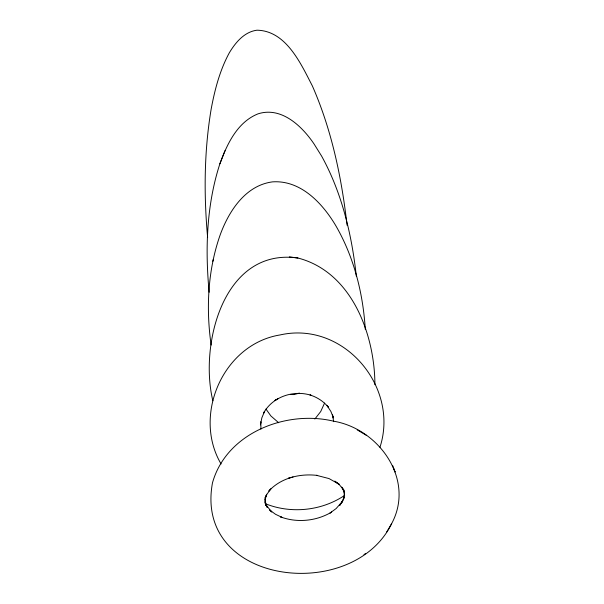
<?xml version="1.0" encoding="UTF-8"?>
<svg xmlns="http://www.w3.org/2000/svg" width="604" height="604" viewBox="0 0 604 604"><rect width="100%" height="100%" fill="white"/><g stroke="black" fill="none" stroke-linecap="round" stroke-linejoin="round"><path stroke-width="0.91" d="M265.269 497.281L265.783 505.299L265.081 501.841L267.308 507.496L265.722 504.536L271.747 511.996L269.678 510.025L275.515 514.283L282.34 517.537L280.573 516.911C297.138 523.064 316.458 521.146 331.604 512.086L330.048 513.03L336.171 508.523L342.642 501.124M265.239 497.469L264.952 500.278L266.674 494.283L265.315 497.492L266.787 494.457L270.834 488.878L268.856 491.037C281.011 477.764 300.271 473.257 317.666 475.469L316.526 475.34L329.037 478.579L339.327 484.378L334.744 481.116L339.516 484.914L343.782 490.003L341.796 487.141L344.439 492.547L343.563 489.648M365.284 329.286C363.049 293.121 353.929 256.934 335.658 225.443C322.385 203.178 300.686 179.909 272.487 181.872C245.375 185.428 228.78 211.249 220.166 234.918C207.784 270.109 205.919 308.327 211.136 345.065M212.857 261.283L213.318 259.38M379.954 447.277C399.614 386.847 343.502 320.581 280.045 334.948C223.284 344.121 192.268 415.197 221.079 463.963M356.315 276.126C351.792 234.594 341.917 192.918 321.622 156.111L313.989 143.873C301.97 126.093 281.396 106.364 258.059 113.839C237.697 121.955 227.383 143.375 220.286 162.748L219.879 163.812C206.462 205.103 205.096 249.346 209.15 292.276M324.567 403.087L320.701 411.566L314.835 419.055M219.879 163.812L225.028 150.645M391.641 523.63C415.242 479.848 379.078 428.916 333.672 421.199C286.153 409.761 226.379 432.94 212.472 482.883C193.642 585.45 352.993 603.343 391.641 523.63L386.401 532.501M342.71 501.026L341.441 502.868L344.227 496.964L343.268 500.142L344.084 497.175L344.454 491.037L344.484 494.601L343.54 489.67M342.619 501.154L339.554 505.578L341.169 503.253M363.963 554.676L365.631 553.392M333.665 421.675L332.479 414.91L333.446 417.93L330.879 411.43L326.983 405.503L328.606 407.481C323.82 401.584 317.274 397.213 310.011 394.993L311.128 395.31C293.567 389.693 272.178 396.76 263.427 413.498L264.612 411.241L261.849 417.847L260.445 424.922L260.815 421.811L260.936 429.097M344.635 495.393C321.622 510.946 290.834 514.072 265.126 503.608M278.482 398.383L274.941 400.444L276.126 399.765M374.91 384.71C374.767 334.465 351.868 272.253 298.338 258.119L297.931 258.021C223.586 247.474 199.207 344.507 212.857 400.777M299.388 393.106L294.012 394.571L290.509 394.548M289.527 477.945L288.455 478.27L293.061 476.941M297.931 258.021L289.324 256.881M357.206 429.867L366.311 435.295M278.678 422.747L270.879 415.952L265.956 409.021M392.653 465.518L395.076 472.003L393.967 468.991M264.907 500.935L265.262 502.679M347.058 225.186C341.63 177.546 331.694 129.905 312.328 85.851C300.83 63.669 286.137 30.698 256.957 30.2C244.295 31.861 235.492 42.506 229.309 52.827C219.841 70.275 214.782 89.664 211.173 109.067C204.077 151.445 203.782 194.745 207.625 237.47"/></g></svg>
